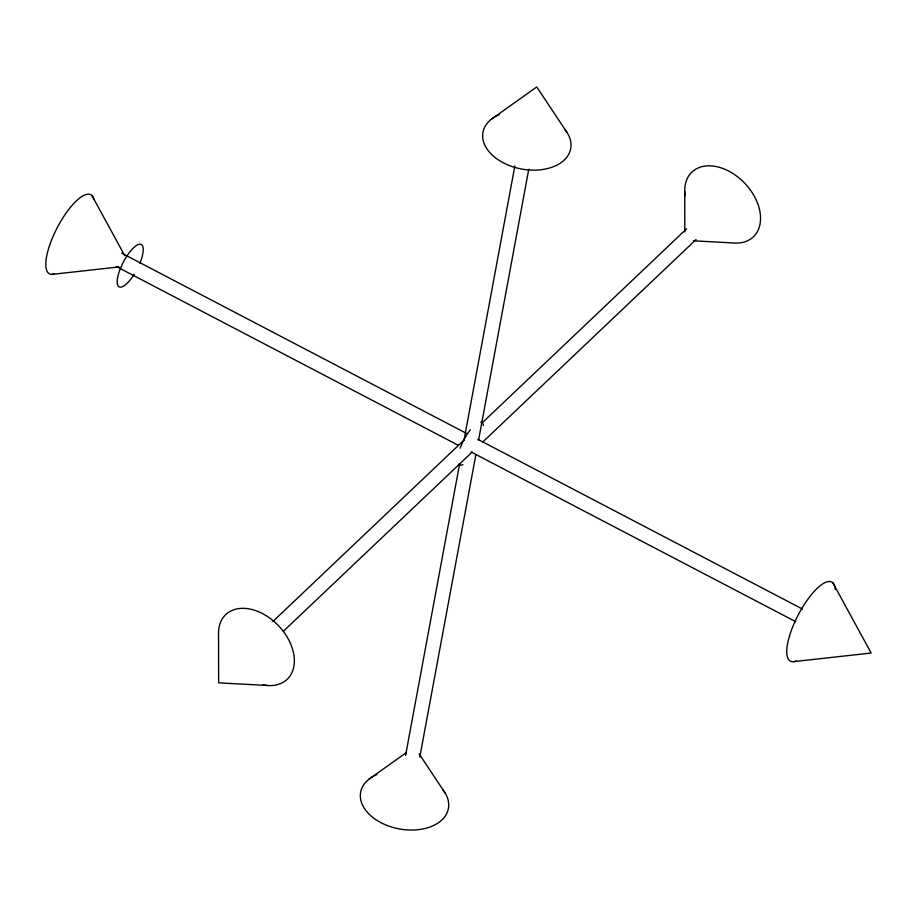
<?xml version="1.0" encoding="UTF-8"?>
<svg xmlns="http://www.w3.org/2000/svg" width="917" height="917" viewBox="0 0 917 917"><rect width="100%" height="100%" fill="white"/><g stroke="black" fill="none" stroke-linecap="round" stroke-linejoin="round"><path stroke-width="1.38" d="M405.612 755.321L459.635 463.853M464.071 439.919L514.838 166M419.791 757.178L475.912 454.431M478.514 440.366L528.765 169.255M272.808 621.566L463.853 440.229M481.482 423.505L686.65 228.757M283.261 631.377L472.232 452.001M482.606 442.166L696.072 239.543M491.237 119.325L536.754 86.955L567.325 132.965M368.932 779.209L406.288 752.651M51.799 274.401L118.992 266.939M693.401 240.804L733.371 242.971A44.635 30.639 46.5 0 0 759.494 209.477A44.635 30.639 46.5 0 0 715.581 166.447A44.635 30.639 46.5 0 0 685.079 195.653M267.179 685.48L218.647 682.844L218.544 634.002A44.635 30.639 46.5 0 1 253.596 609.965A44.635 30.639 46.5 0 1 294.07 656.228A44.635 30.639 46.5 0 1 263.041 684.884M121.823 253.218L466.409 433.363M477.826 439.323L802.558 609.083M116.333 266.515L458.397 445.341M471.074 451.966L795.818 621.726M419.161 753.923L445.02 792.85M832.923 582.925L871.15 653.03L792.746 661.73A44.635 14.477 -62.4 0 1 801.515 609.003A44.635 14.477 -62.4 0 1 835.318 589.299M91.975 195.596L124.746 255.671M684.724 191.504L684.804 231.967M480.806 422.198A23.888 7.749 -62.4 0 1 483.523 425.603M462.925 464.644A23.888 7.749 -62.4 0 1 458.706 464.094M460.151 448.195A23.888 7.749 -62.4 0 1 470.375 429.764M134.157 274.343A23.888 7.749 -62.4 0 1 117.193 281.187A23.888 7.749 -62.4 0 1 135.154 246.421A23.888 7.749 -62.4 0 1 139.843 263.362M565.09 129.801A44.635 29.046 10.5 0 1 550.853 167.605A44.635 29.046 10.5 0 1 490.973 153.827A44.635 29.046 10.5 0 1 499.238 114.648M442.785 789.686A44.635 29.046 10.5 0 1 428.56 827.489A44.635 29.046 10.5 0 1 368.668 813.723A44.635 29.046 10.5 0 1 376.933 774.533M796.22 661.008A44.635 14.477 -62.4 0 1 793.824 661.661M54.046 274.08A44.635 14.477 -62.4 0 1 58.012 226.224A44.635 14.477 -62.4 0 1 94.004 199.654"/></g></svg>
